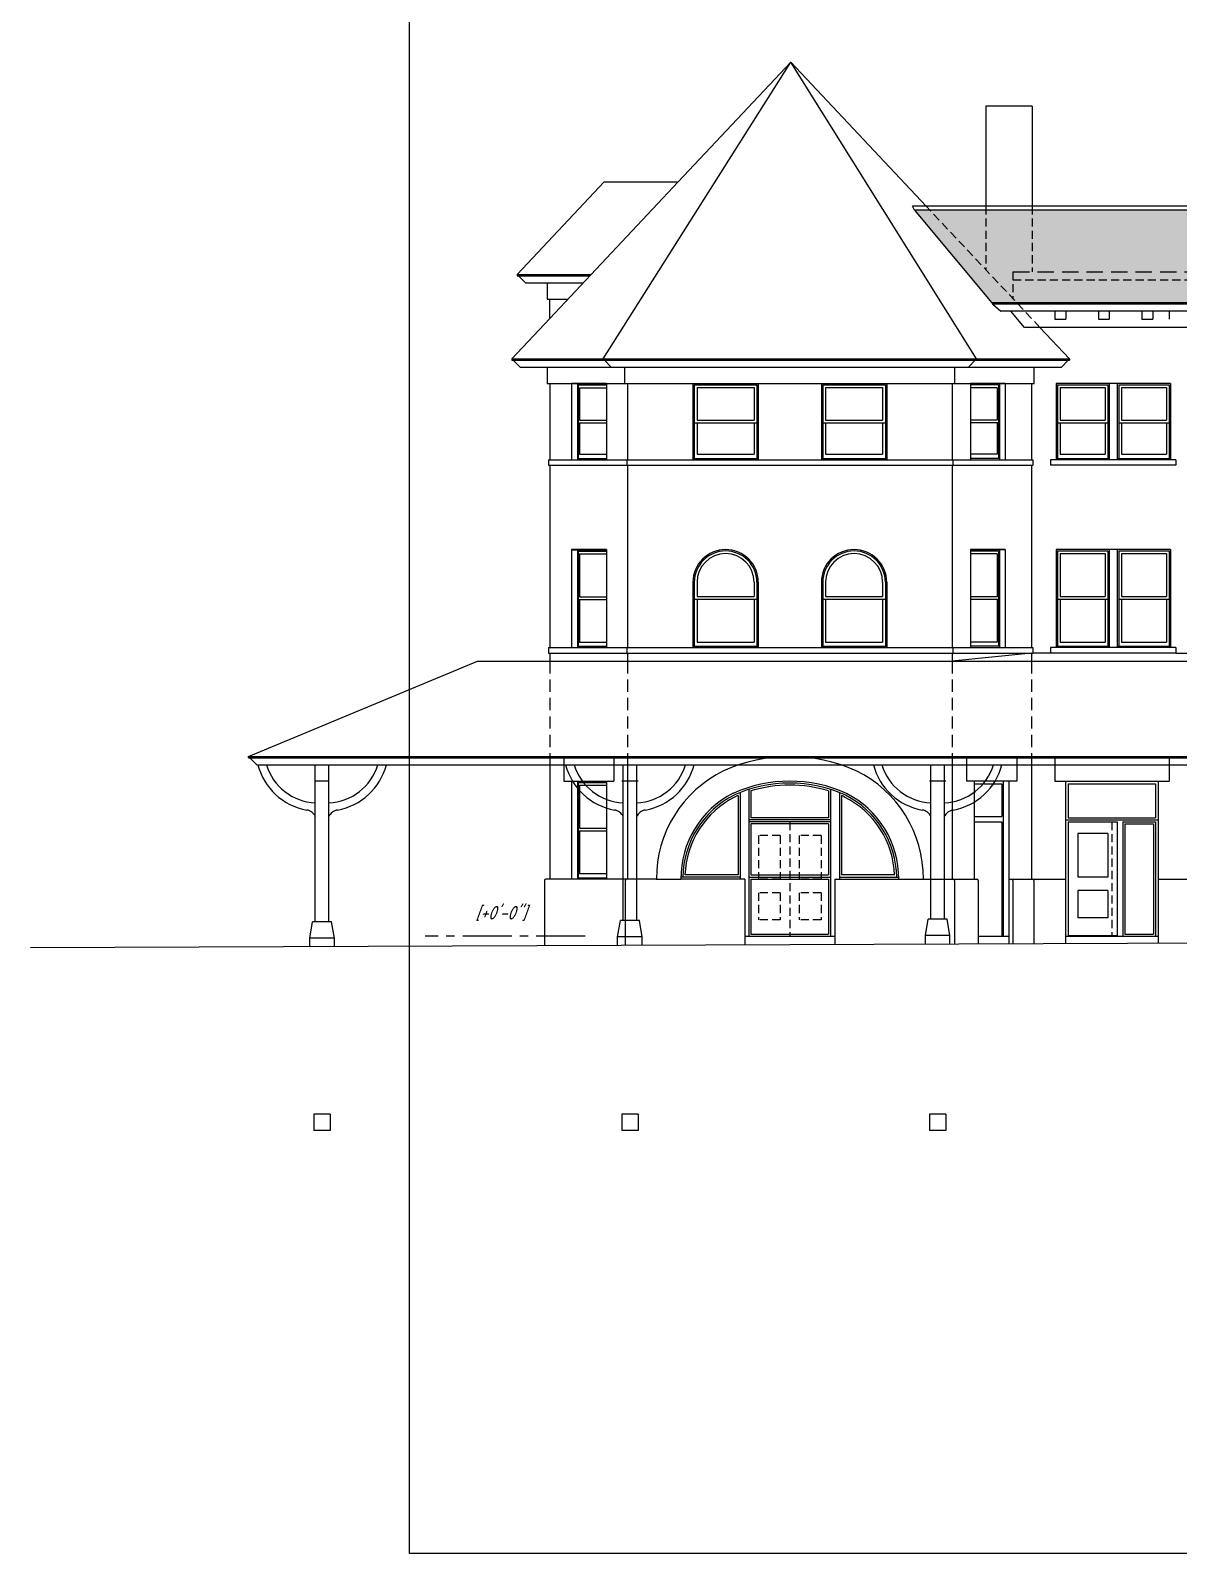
# Model space of a CAD drawing. Extents: x -19386 to -11860, y 6921 to 9650.
# Drawn here: x -15402 to -14559, y 7077 to 8195 of the extents above; entities that cross this region are included whole.
import ezdxf

# ---------------------------------------------------------------- set-up
doc = ezdxf.new("R2010")
doc.units = 0
doc.header["$LTSCALE"] = 96
doc.header["$MEASUREMENT"] = 0
doc.linetypes.add('CENTER2', pattern=[1.125, 0.75, -0.125, 0.125, -0.125])
doc.linetypes.add('HIDDEN2', pattern=[0.1875, 0.125, -0.0625])
doc.layers.add('A-ANNO-NPLT', color=6, linetype='CONTINUOUS', plot=False)
doc.layers.add('A-DEMO', color=252, linetype='HIDDEN2', plot=False)
for name, color, linetype in [('A-ANNO-TTLB', 1, 'CONTINUOUS'), ('A-BLDG-ELEV', 1, 'CONTINUOUS'), ('A-CNPY-CLMN', 254, 'CONTINUOUS'), ('A-EXST-CNST-HIDN', 252, 'HIDDEN2'), ('A-FLOR-ELEV', 3, 'CENTER2'), ('A-FLOR-IDEN', 1, 'CONTINUOUS'), ('A-ROOF-PATT', 253, 'CONTINUOUS'), ('SITE-GRAD', 4, 'CONTINUOUS')]:
    doc.layers.add(name, color=color, linetype=linetype)
doc.styles.add('NOTES', font='architxt.shx', dxfattribs={"height": 9})

# ---------------------------------------------------------------- blocks, each defined once
blk = doc.blocks.new('CANOPY COLUMNS')
at = {"layer": 'A-CNPY-CLMN'}
for p, q in [((6228.2, -7032.7), (6228.2, -6917.3)), ((6238.2, -7032.7), (6238.2, -6917.3)), ((6454.2, -7031.7), (6454.2, -6917.3)), ((6464.2, -7031.7), (6464.2, -6917.3)), ((6680.2, -7030.8), (6680.2, -6917.3)), ((6690.2, -7030.8), (6690.2, -6917.3)), ((6238.2, -6929.3), (6228.2, -6929.3)), ((6464.2, -6929.3), (6454.2, -6929.3)), ((6690.2, -6929.3), (6680.2, -6929.3)), ((6224.2, -7044.7), (6226.2, -7032.7)), ((6240.2, -7032.7), (6226.2, -7032.7)), ((6242.2, -7044.7), (6240.2, -7032.7)), ((6450.2, -7043.7), (6452.2, -7031.7)), ((6466.2, -7031.7), (6452.2, -7031.7)), ((6468.2, -7043.7), (6466.2, -7031.7)), ((6676.2, -7042.8), (6678.2, -7030.8)), ((6692.2, -7030.8), (6678.2, -7030.8)), ((6694.2, -7042.8), (6692.2, -7030.8)), ((6224.2, -7050.7), (6224.2, -7044.7)), ((6242.2, -7044.7), (6224.2, -7044.7)), ((6242.2, -7050.6), (6242.2, -7044.7)), ((6450.2, -7049.8), (6450.2, -7043.7)), ((6468.2, -7043.7), (6450.2, -7043.7)), ((6468.2, -7049.7), (6468.2, -7043.7)), ((6676.2, -7048.9), (6676.2, -7042.8)), ((6694.2, -7042.8), (6676.2, -7042.8)), ((6694.2, -7048.8), (6694.2, -7042.8))]:
    blk.add_line(p, q, dxfattribs=at)
for centre, radius, start, end in [((6229.9, -6906), 45.3, 194.4438, 259.8395), ((6229.9, -6906), 39.3, 196.7062, 267.5438), ((6236.5, -6906), 39.3, 272.4562, 343.2938), ((6236.5, -6906), 45.3, 280.1605, 345.5562), ((6455.9, -6906), 45.3, 194.4438, 259.8395), ((6455.9, -6906), 39.3, 196.7062, 267.5438), ((6462.5, -6906), 39.3, 272.4562, 343.2938), ((6462.5, -6906), 45.3, 280.1605, 345.5562), ((6681.9, -6906), 45.3, 194.4438, 259.8395), ((6681.9, -6906), 39.3, 196.7062, 267.5438), ((6688.5, -6906), 39.3, 272.4562, 343.2938), ((6688.5, -6906), 45.3, 280.1605, 345.5562), ((6220.8, -6958.7), 8.17, 24.7493, 82.2105), ((6245.6, -6958.7), 8.17, 97.7895, 155.2507), ((6446.8, -6958.7), 8.17, 24.7493, 82.2105), ((6471.6, -6958.7), 8.17, 97.7895, 155.2507), ((6672.8, -6958.7), 8.17, 24.7493, 82.2105), ((6697.6, -6958.7), 8.17, 97.7895, 155.2507)]:
    blk.add_arc(centre, radius, start, end, dxfattribs=at)

msp = doc.modelspace()

# ---------------------------------------------------------------- hatches: boundary and pattern name
at = {"layer": 'A-ROOF-PATT'}
h = msp.add_hatch(dxfattribs=at)
h.set_pattern_fill('AR-RROOF', color=256, scale=8, style=0)
h.set_pattern_definition([(0, (-21421.093, 14573.471), (17.6, 8), [120, -16, 40, -8]), (0, (-21410.453, 14577.471), (-8, 10.64), [24, -2.64, 48, -6]), (0, (-21417.093, 14580.271), (41.6, 5.36), [64, -11.2, 32, -8])])
h.paths.add_polyline_path([(-12458.9, 8063.4), (-14752.9, 8063.4), (-14696.1, 7995.4), (-12515.7, 7995.4)])

# ---------------------------------------------------------------- linework, layer by layer
at = {"layer": 'A-ANNO-NPLT'}
for p, q in [((-14565.9, 7989.4), (-14565.9, 7983.4)), ((-14821.3, 7936.2), (-14821.3, 7880.2)), ((-14773.3, 7936.2), (-14773.3, 7880.2)), ((-14955.9, 7644.2), (-14967.9, 7644.2)), ((-14729.9, 7644.2), (-14741.9, 7644.2)), ((-15181.9, 7399.5), (-15193.9, 7399.5)), ((-15193.9, 7399.5), (-15193.9, 7387.5)), ((-15181.9, 7399.5), (-15181.9, 7387.5)), ((-14955.9, 7399.5), (-14967.9, 7399.5)), ((-14967.9, 7399.5), (-14967.9, 7387.5)), ((-14955.9, 7399.5), (-14955.9, 7387.5)), ((-14729.9, 7399.5), (-14741.9, 7399.5)), ((-14741.9, 7399.5), (-14741.9, 7387.5)), ((-14729.9, 7399.5), (-14729.9, 7387.5)), ((-15181.9, 7387.5), (-15193.9, 7387.5)), ((-14955.9, 7387.5), (-14967.9, 7387.5)), ((-14729.9, 7387.5), (-14741.9, 7387.5))]:
    msp.add_line(p, q, dxfattribs=at)
at = {"layer": 'A-ANNO-TTLB', "color": 5}
for p in [(-15124, 9248.9), (-11860, 7076.9)]:
    msp.add_line(p, (-15124, 7076.9), dxfattribs=at)
at = {"layer": 'A-BLDG-ELEV'}
for p, q in [((-14981.6, 7954.2), (-14843.8, 8172.2)), ((-14843.8, 8172.2), (-14926.5, 8084.2)), ((-14707.3, 7954.2), (-14843.8, 8172.2)), ((-14744.4, 8066.4), (-14843.8, 8172.2)), ((-14666.6, 8139.9), (-14700.6, 8139.9)), ((-14700.6, 8139.9), (-14700.6, 8066.4)), ((-14666.6, 8139.9), (-14666.6, 8066.4)), ((-14980.7, 8084.2), (-15044.6, 8016.2)), ((-14980.7, 8084.2), (-14926.5, 8084.2)), ((-14700.6, 8066.4), (-14754.3, 8066.4)), ((-14752.9, 8063.4), (-14754.3, 8066.4)), ((-13520.5, 8066.4), (-14666.6, 8066.4)), ((-14752.9, 8063.4), (-14696.1, 7995.4)), ((-15044.6, 8016.2), (-14990.4, 8016.2)), ((-15044.6, 8016.2), (-15044.6, 8015.2)), ((-15044.6, 8015.2), (-14991.3, 8015.2)), ((-15043.6, 8015.2), (-15038.6, 8010.2)), ((-15038.6, 8010.2), (-14996, 8010.2)), ((-15036.5, 8015.2), (-14991.3, 8015.2)), ((-15022.6, 8010.2), (-15022.6, 7998.2)), ((-15022.6, 7998.2), (-15007.3, 7998.2)), ((-15020.6, 7984), (-15020.6, 7998.2)), ((-12515.7, 7995.4), (-14696.1, 7995.4)), ((-14696.1, 7995.4), (-14695.6, 7994.4)), ((-14695.6, 7994.4), (-14695.3, 7994.4)), ((-14695.3, 7994.4), (-14689.5, 7989.4)), ((-12522.4, 7989.4), (-14689.5, 7989.4)), ((-14672.2, 7977.4), (-14682.3, 7989.4)), ((-14649.9, 7989.4), (-14649.9, 7983.4)), ((-14641.9, 7989.4), (-14641.9, 7983.4)), ((-14617.9, 7989.4), (-14617.9, 7983.4)), ((-14609.9, 7989.4), (-14609.9, 7983.4)), ((-14585.9, 7989.4), (-14585.9, 7983.4)), ((-14577.9, 7989.4), (-14577.9, 7983.4)), ((-15020.6, 7984), (-15048.6, 7954.2)), ((-12539.6, 7977.4), (-14672.2, 7977.4)), ((-14639, 7954.2), (-14660.8, 7977.4)), ((-14649.9, 7983.4), (-14641.9, 7983.4)), ((-14617.9, 7983.4), (-14609.9, 7983.4)), ((-14585.9, 7983.4), (-14577.9, 7983.4)), ((-15048.6, 7954.2), (-14639, 7954.2)), ((-15048.6, 7954.2), (-15048.6, 7953.2)), ((-14981.6, 7954.2), (-14981.6, 7953.2)), ((-14707.3, 7954.2), (-14707.3, 7953.2)), ((-14639, 7954.2), (-14639, 7953.2)), ((-15048.6, 7953.2), (-15047.6, 7953.2)), ((-15047.6, 7953.2), (-15042.6, 7948.2)), ((-15042.6, 7948.2), (-14645, 7948.2)), ((-15022.6, 7948.2), (-15022.6, 7936.2)), ((-14981.6, 7953.2), (-14980.6, 7953.2)), ((-14980.6, 7953.2), (-14975.6, 7948.2)), ((-14965.6, 7936.2), (-14965.6, 7948.2)), ((-14723.3, 7936.2), (-14723.3, 7948.2)), ((-14708.3, 7953.2), (-14713.3, 7948.2)), ((-14708.3, 7953.2), (-14707.3, 7953.2)), ((-14665, 7936.2), (-14665, 7948.2)), ((-14640, 7953.2), (-14645, 7948.2)), ((-14640, 7953.2), (-14639, 7953.2)), ((-15022.6, 7936.2), (-14665, 7936.2)), ((-15020.6, 7936.2), (-15020.6, 7880.2)), ((-15004.7, 7936.2), (-15004.7, 7880.2)), ((-14979.2, 7936.2), (-15004.7, 7936.2)), ((-15004.7, 7936.2), (-15004.7, 7880.2)), ((-15004.7, 7936.1), (-14979.2, 7936.1)), ((-15004.7, 7936.1), (-15004.7, 7880.2)), ((-15000.5, 7936.1), (-15000.5, 7880.2)), ((-14999.9, 7935.1), (-14999.9, 7881.2)), ((-14999.9, 7935.1), (-14979.2, 7935.1)), ((-14998.9, 7933.1), (-14979.2, 7933.1)), ((-14998.9, 7933.1), (-14998.9, 7909.2)), ((-14979.2, 7936.2), (-14979.2, 7880.2)), ((-14979.2, 7936.2), (-14979.2, 7880.2)), ((-14979.2, 7936.1), (-14979.2, 7880.2)), ((-14963.6, 7936.2), (-14963.6, 7880.2)), ((-14915.6, 7936.2), (-14915.6, 7880.2)), ((-14915.6, 7936.2), (-14915.6, 7880.2)), ((-14914.6, 7935.2), (-14868.6, 7935.2)), ((-14914.6, 7935.2), (-14914.6, 7881.2)), ((-14912.6, 7933.2), (-14870.6, 7933.2)), ((-14912.6, 7933.2), (-14912.6, 7909.2)), ((-14870.6, 7933.2), (-14870.6, 7909.2)), ((-14868.6, 7935.2), (-14868.6, 7881.2)), ((-14867.6, 7936.2), (-14867.6, 7880.2)), ((-14867.6, 7936.2), (-14867.6, 7880.2)), ((-14821.3, 7936.2), (-14821.3, 7880.2)), ((-14821.3, 7936.2), (-14821.3, 7880.2)), ((-14820.3, 7935.2), (-14774.3, 7935.2)), ((-14820.3, 7935.2), (-14820.3, 7881.2)), ((-14818.3, 7933.2), (-14776.3, 7933.2)), ((-14818.3, 7933.2), (-14818.3, 7909.2)), ((-14776.3, 7933.2), (-14776.3, 7909.2)), ((-14774.3, 7935.2), (-14774.3, 7881.2)), ((-14773.3, 7936.2), (-14773.3, 7880.2)), ((-14773.3, 7936.2), (-14773.3, 7880.2)), ((-14725.3, 7936.2), (-14725.3, 7880.2)), ((-14711.9, 7936.2), (-14711.9, 7880.2)), ((-14711.9, 7936.2), (-14711.9, 7880.2)), ((-14711.9, 7936.2), (-14686.4, 7936.2)), ((-14711.9, 7936.2), (-14711.9, 7880.2)), ((-14686.4, 7936.1), (-14711.9, 7936.1)), ((-14711.9, 7936.1), (-14711.9, 7880.2)), ((-14691.2, 7935.1), (-14711.9, 7935.1)), ((-14692.2, 7933.1), (-14711.9, 7933.1)), ((-14692.2, 7933.1), (-14692.2, 7909.2)), ((-14691.2, 7935.1), (-14691.2, 7881.2)), ((-14690.6, 7936.1), (-14690.6, 7880.2)), ((-14686.4, 7936.2), (-14686.4, 7880.2)), ((-14686.4, 7936.2), (-14686.4, 7880.2)), ((-14686.4, 7936.2), (-14686.4, 7880.2)), ((-14686.4, 7936.1), (-14686.4, 7880.2)), ((-14667, 7936.2), (-14667, 7880.2)), ((-14565, 7936.2), (-14649, 7936.2)), ((-14649, 7936.2), (-14649, 7880.2)), ((-14649, 7936.2), (-14649, 7880.2)), ((-14649, 7936.2), (-14649, 7880.2)), ((-14648, 7935.2), (-14611, 7935.2)), ((-14648, 7935.2), (-14648, 7881.2)), ((-14646, 7933.2), (-14613, 7933.2)), ((-14646, 7933.2), (-14646, 7909.2)), ((-14613, 7933.2), (-14613, 7909.2)), ((-14611, 7935.2), (-14611, 7881.2)), ((-14610, 7936.2), (-14610, 7880.2)), ((-14610, 7936.2), (-14610, 7880.2)), ((-14604, 7936.2), (-14604, 7880.2)), ((-14604, 7936.2), (-14604, 7880.2)), ((-14604, 7936.2), (-14604, 7880.2)), ((-14603, 7935.2), (-14566, 7935.2)), ((-14603, 7935.2), (-14603, 7881.2)), ((-14601, 7933.2), (-14568, 7933.2)), ((-14601, 7933.2), (-14601, 7909.2)), ((-14568, 7933.2), (-14568, 7909.2)), ((-14566, 7935.2), (-14566, 7881.2)), ((-14565, 7936.2), (-14565, 7880.2)), ((-14565, 7936.2), (-14565, 7880.2)), ((-14998.9, 7909.2), (-14979.2, 7909.2)), ((-14915.6, 7911.7), (-14915.6, 7880.2)), ((-14912.6, 7909.2), (-14870.6, 7909.2)), ((-14821.3, 7911.7), (-14821.3, 7880.2)), ((-14818.3, 7909.2), (-14776.3, 7909.2)), ((-14692.2, 7909.2), (-14711.9, 7909.2)), ((-14649, 7911.7), (-14649, 7880.2)), ((-14646, 7909.2), (-14613, 7909.2)), ((-14604, 7911.7), (-14604, 7880.2)), ((-14601, 7909.2), (-14568, 7909.2)), ((-14999.9, 7907.2), (-14979.2, 7907.2)), ((-14998.9, 7907.2), (-14998.9, 7884.2)), ((-14914.6, 7907.2), (-14868.6, 7907.2)), ((-14912.6, 7907.2), (-14912.6, 7884.2)), ((-14870.6, 7907.2), (-14870.6, 7884.2)), ((-14820.3, 7907.2), (-14774.3, 7907.2)), ((-14818.3, 7907.2), (-14818.3, 7884.2)), ((-14776.3, 7907.2), (-14776.3, 7884.2)), ((-14691.2, 7907.2), (-14711.9, 7907.2)), ((-14692.2, 7907.2), (-14692.2, 7884.2)), ((-14648, 7907.2), (-14611, 7907.2)), ((-14646, 7907.2), (-14646, 7884.2)), ((-14613, 7907.2), (-14613, 7884.2)), ((-14603, 7907.2), (-14566, 7907.2)), ((-14601, 7907.2), (-14601, 7884.2)), ((-14568, 7907.2), (-14568, 7884.2)), ((-15021.6, 7880.2), (-14666, 7880.2)), ((-15021.6, 7880.2), (-15021.6, 7876.2)), ((-15021.6, 7876.2), (-14666, 7876.2)), ((-15020.6, 7876.2), (-15020.6, 7742.2)), ((-15000.5, 7881.2), (-14979.2, 7881.2)), ((-14998.9, 7884.2), (-14979.2, 7884.2)), ((-14964.1, 7880.2), (-14964.1, 7876.2)), ((-14963.6, 7876.2), (-14963.6, 7742.2)), ((-14915.6, 7881.2), (-14867.6, 7881.2)), ((-14912.6, 7884.2), (-14870.6, 7884.2)), ((-14821.3, 7881.2), (-14773.3, 7881.2)), ((-14818.3, 7884.2), (-14776.3, 7884.2)), ((-14725.3, 7876.2), (-14725.3, 7742.2)), ((-14724.8, 7880.2), (-14724.8, 7876.2)), ((-14692.2, 7884.2), (-14711.9, 7884.2)), ((-14690.6, 7881.2), (-14711.9, 7881.2)), ((-14667, 7876.2), (-14667, 7742.2)), ((-14666, 7880.2), (-14666, 7876.2)), ((-14561, 7880.2), (-14653, 7880.2)), ((-14653, 7880.2), (-14653, 7876.2)), ((-14561, 7876.2), (-14653, 7876.2)), ((-14649, 7881.2), (-14610, 7881.2)), ((-14646, 7884.2), (-14613, 7884.2)), ((-14604, 7881.2), (-14565, 7881.2)), ((-14601, 7884.2), (-14568, 7884.2)), ((-14561, 7880.2), (-14561, 7876.2)), ((-14979.2, 7814.2), (-15004.7, 7814.2)), ((-15004.7, 7814.2), (-15004.7, 7742.2)), ((-15004.7, 7814.1), (-14979.2, 7814.1)), ((-15004.7, 7814.1), (-15004.7, 7742.2)), ((-15000.5, 7814.1), (-15000.5, 7742.2)), ((-14999.9, 7813.1), (-14999.9, 7743.2)), ((-14999.9, 7813.1), (-14979.2, 7813.1)), ((-14998.9, 7811.1), (-14979.2, 7811.1)), ((-14998.9, 7811.1), (-14998.9, 7779.6)), ((-14979.2, 7814.2), (-14979.2, 7742.2)), ((-14979.2, 7814.1), (-14979.2, 7742.2)), ((-14686.4, 7814.2), (-14711.9, 7814.2)), ((-14711.9, 7814.2), (-14711.9, 7742.2)), ((-14711.9, 7814.2), (-14686.4, 7814.2)), ((-14711.9, 7814.2), (-14711.9, 7742.2)), ((-14686.4, 7814.1), (-14711.9, 7814.1)), ((-14711.9, 7814.1), (-14711.9, 7742.2)), ((-14691.2, 7813.1), (-14711.9, 7813.1)), ((-14692.2, 7811.1), (-14711.9, 7811.1)), ((-14692.2, 7811.1), (-14692.2, 7779.6)), ((-14691.2, 7813.1), (-14691.2, 7743.2)), ((-14690.6, 7814.1), (-14690.6, 7742.2)), ((-14686.4, 7814.2), (-14686.4, 7742.2)), ((-14686.4, 7814.2), (-14686.4, 7742.2)), ((-14686.4, 7814.1), (-14686.4, 7742.2)), ((-14565, 7814.2), (-14649, 7814.2)), ((-14649, 7814.2), (-14649, 7742.2)), ((-14565, 7814.2), (-14649, 7814.2)), ((-14649, 7814.2), (-14649, 7742.2)), ((-14649, 7814.2), (-14649, 7742.2)), ((-14648, 7813.2), (-14611, 7813.2)), ((-14648, 7813.2), (-14648, 7743.2)), ((-14646, 7811.2), (-14613, 7811.2)), ((-14646, 7811.2), (-14646, 7779.7)), ((-14613, 7811.2), (-14613, 7779.7)), ((-14611, 7813.2), (-14611, 7743.2)), ((-14610, 7814.2), (-14610, 7742.2)), ((-14610, 7814.2), (-14610, 7742.2)), ((-14604, 7814.2), (-14604, 7742.2)), ((-14603, 7813.2), (-14566, 7813.2)), ((-14603, 7813.2), (-14603, 7743.2)), ((-14601, 7811.2), (-14568, 7811.2)), ((-14601, 7811.2), (-14601, 7779.7)), ((-14568, 7811.2), (-14568, 7779.7)), ((-14566, 7813.2), (-14566, 7743.2)), ((-14565, 7814.2), (-14565, 7742.2)), ((-14565, 7814.2), (-14565, 7742.2)), ((-14565, 7814.2), (-14565, 7742.2)), ((-14915.6, 7790.2), (-14915.6, 7742.2)), ((-14915.6, 7790.2), (-14915.6, 7742.2)), ((-14914.6, 7790.2), (-14914.6, 7743.2)), ((-14912.6, 7790.2), (-14912.6, 7779.7)), ((-14870.6, 7790.2), (-14870.6, 7779.7)), ((-14868.6, 7790.2), (-14868.6, 7743.2)), ((-14867.6, 7790.2), (-14867.6, 7742.2)), ((-14867.6, 7790.2), (-14867.6, 7742.2)), ((-14821.3, 7790.2), (-14821.3, 7742.2)), ((-14821.3, 7790.2), (-14821.3, 7742.2)), ((-14820.3, 7790.2), (-14820.3, 7743.2)), ((-14818.3, 7790.2), (-14818.3, 7779.7)), ((-14776.3, 7790.2), (-14776.3, 7779.7)), ((-14774.3, 7790.2), (-14774.3, 7743.2)), ((-14773.3, 7790.2), (-14773.3, 7742.2)), ((-14773.3, 7790.2), (-14773.3, 7742.2)), ((-14999.9, 7777.6), (-14979.2, 7777.6)), ((-14998.9, 7779.6), (-14979.2, 7779.6)), ((-14998.9, 7777.6), (-14998.9, 7746.2)), ((-14915.6, 7782.2), (-14915.6, 7742.2)), ((-14914.6, 7777.7), (-14868.6, 7777.7)), ((-14912.6, 7779.7), (-14870.6, 7779.7)), ((-14912.6, 7777.7), (-14912.6, 7746.2)), ((-14870.6, 7777.7), (-14870.6, 7746.2)), ((-14821.3, 7782.2), (-14821.3, 7742.2)), ((-14820.3, 7777.7), (-14774.3, 7777.7)), ((-14818.3, 7779.7), (-14776.3, 7779.7)), ((-14818.3, 7777.7), (-14818.3, 7746.2)), ((-14776.3, 7777.7), (-14776.3, 7746.2)), ((-14692.2, 7779.6), (-14711.9, 7779.6)), ((-14691.2, 7777.6), (-14711.9, 7777.6)), ((-14692.2, 7777.6), (-14692.2, 7746.2)), ((-14648, 7777.7), (-14611, 7777.7)), ((-14646, 7779.7), (-14613, 7779.7)), ((-14646, 7777.7), (-14646, 7746.2)), ((-14613, 7777.7), (-14613, 7746.2)), ((-14603, 7777.7), (-14566, 7777.7)), ((-14601, 7779.7), (-14568, 7779.7)), ((-14601, 7777.7), (-14601, 7746.2)), ((-14568, 7777.7), (-14568, 7746.2)), ((-15021.6, 7742.2), (-14666, 7742.2)), ((-15021.6, 7742.2), (-15021.6, 7738.2)), ((-15000.5, 7743.2), (-14979.2, 7743.2)), ((-14998.9, 7746.2), (-14979.2, 7746.2)), ((-14964.1, 7742.2), (-14964.1, 7738.2)), ((-14915.6, 7743.2), (-14867.6, 7743.2)), ((-14912.6, 7746.2), (-14870.6, 7746.2)), ((-14821.3, 7743.2), (-14773.3, 7743.2)), ((-14818.3, 7746.2), (-14776.3, 7746.2)), ((-14724.8, 7742.2), (-14724.8, 7738.2)), ((-14692.2, 7746.2), (-14711.9, 7746.2)), ((-14690.6, 7743.2), (-14711.9, 7743.2)), ((-14666, 7742.2), (-14666, 7738.2)), ((-14561, 7742.2), (-14653, 7742.2)), ((-14653, 7742.2), (-14653, 7738.2)), ((-14649, 7743.2), (-14610, 7743.2)), ((-14565, 7742.2), (-14649, 7742.2)), ((-14646, 7746.2), (-14613, 7746.2)), ((-14604, 7743.2), (-14565, 7743.2)), ((-14601, 7746.2), (-14568, 7746.2)), ((-14561, 7742.2), (-14561, 7738.2)), ((-15241.9, 7662.2), (-15073.9, 7732.2)), ((-15073.9, 7732.2), (-15020.6, 7732.2)), ((-15021.6, 7738.2), (-14666, 7738.2)), ((-15020.6, 7738.2), (-15020.6, 7732.2)), ((-14963.6, 7738.2), (-14963.6, 7732.2)), ((-14725.3, 7738.2), (-14725.3, 7732.2)), ((-14667, 7738.2), (-14667, 7732.2)), ((-14653, 7738.2), (-14666, 7738.2)), ((-14561, 7738.2), (-14653, 7738.2)), ((-14561, 7738.2), (-14473, 7738.2)), ((-15241.9, 7662.2), (-11969.9, 7662.2)), ((-15241.9, 7661.2), (-15241.9, 7662.2)), ((-15240.9, 7661.2), (-15235.9, 7656.2)), ((-15020.6, 7656.2), (-15020.6, 7572.2)), ((-14963.6, 7656.2), (-14963.6, 7572.2)), ((-14725.3, 7656.2), (-14725.3, 7572.2)), ((-14667, 7656.2), (-14667, 7572.2)), ((-15004.7, 7644.1), (-14979.2, 7644.1)), ((-15004.7, 7644.1), (-15004.7, 7572.2)), ((-15000.5, 7644.1), (-15000.5, 7572.2)), ((-14999.9, 7643.1), (-14999.9, 7573.2)), ((-14999.9, 7643.1), (-14979.2, 7643.1)), ((-14998.9, 7641.1), (-14979.2, 7641.1)), ((-14998.9, 7641.1), (-14998.9, 7609.6)), ((-14979.2, 7644.1), (-14979.2, 7572.2)), ((-14683.6, 7644.1), (-14709, 7644.1)), ((-14709, 7644.1), (-14709, 7572.2)), ((-14709, 7642.1), (-14688.8, 7642.1)), ((-14688.8, 7642.1), (-14688.8, 7618.2)), ((-14687.8, 7644.1), (-14687.8, 7530.2)), ((-14683.6, 7644.1), (-14683.6, 7524.8)), ((-14642, 7644.1), (-14574, 7644.1)), ((-14642, 7644.1), (-14642, 7525)), ((-14640, 7642.1), (-14640, 7617.2)), ((-14640, 7642.1), (-14576, 7642.1)), ((-14576, 7642.1), (-14576, 7617.2)), ((-14574, 7644.1), (-14574, 7525.2)), ((-14882.5, 7633.5), (-14882.5, 7575.2)), ((-14881, 7635.7), (-14881, 7572.2)), ((-14874.5, 7638), (-14874.5, 7530.2)), ((-14873, 7636.9), (-14873, 7617.2)), ((-14816, 7636.9), (-14816, 7617.2)), ((-14814.5, 7638), (-14814.5, 7530.2)), ((-14808, 7635.7), (-14808, 7572.2)), ((-14806.5, 7633.5), (-14806.5, 7575.2)), ((-14709, 7618.2), (-14688.8, 7618.2)), ((-14999.9, 7607.6), (-14979.2, 7607.6)), ((-14998.9, 7609.6), (-14979.2, 7609.6)), ((-14998.9, 7607.6), (-14998.9, 7576.2)), ((-14814.5, 7615.7), (-14874.5, 7615.7)), ((-14814.5, 7614.2), (-14874.5, 7614.2)), ((-14814.5, 7614.2), (-14874.5, 7614.2)), ((-14816, 7617.2), (-14873, 7617.2)), ((-14816, 7612.7), (-14873, 7612.7)), ((-14873, 7612.7), (-14873, 7575.2)), ((-14816, 7612.7), (-14816, 7575.2)), ((-14709, 7614.2), (-14688.8, 7614.2)), ((-14688.8, 7614.2), (-14688.8, 7530.2)), ((-14642, 7615.7), (-14574, 7615.7)), ((-14640, 7617.2), (-14576, 7617.2)), ((-14640, 7614.2), (-14640, 7530.2)), ((-14640, 7614.2), (-14604, 7614.2)), ((-14604, 7614.2), (-14604, 7530.2)), ((-14600, 7614.2), (-14600, 7530.2)), ((-14600, 7614.2), (-14576, 7614.2)), ((-14598.5, 7612.7), (-14598.5, 7531.7)), ((-14598.5, 7612.7), (-14577.5, 7612.7)), ((-14577.5, 7612.7), (-14577.5, 7531.7)), ((-14576, 7614.2), (-14576, 7530.2)), ((-14611, 7605.7), (-14633, 7605.7)), ((-14633, 7605.7), (-14633, 7573.7)), ((-14611, 7605.7), (-14611, 7573.7)), ((-15000.5, 7573.2), (-14979.2, 7573.2)), ((-14998.9, 7576.2), (-14979.2, 7576.2)), ((-14881, 7573.7), (-14924.5, 7573.7)), ((-14882.5, 7575.2), (-14921.4, 7575.2)), ((-14874.5, 7573.7), (-14814.5, 7573.7)), ((-14873, 7575.2), (-14816, 7575.2)), ((-14808, 7573.7), (-14764.5, 7573.7)), ((-14767.5, 7575.2), (-14806.5, 7575.2)), ((-14611, 7573.7), (-14633, 7573.7)), ((-15024.6, 7571.2), (-15024.6, 7523.4)), ((-14964.3, 7572.2), (-15023.6, 7572.2)), ((-14965.3, 7571.2), (-14965.3, 7523.7)), ((-14942.5, 7572.2), (-14964.3, 7572.2)), ((-14877.5, 7572.2), (-14924.5, 7572.2)), ((-14877.5, 7572.2), (-14877.5, 7524)), ((-14873, 7572.2), (-14816, 7572.2)), ((-14873, 7572.2), (-14873, 7531.7)), ((-14816, 7572.2), (-14816, 7531.7)), ((-14811.5, 7572.2), (-14764.5, 7572.2)), ((-14811.5, 7572.2), (-14811.5, 7524.3)), ((-14746.5, 7572.2), (-14724.6, 7572.2)), ((-14724.6, 7572.2), (-14707.2, 7572.2)), ((-14723.6, 7571.2), (-14723.6, 7524.2)), ((-14706.2, 7571.2), (-14706.2, 7524.7)), ((-14683.6, 7572.2), (-14666.3, 7572.2)), ((-14680.7, 7571.2), (-14680.7, 7524.8)), ((-14666.3, 7572.2), (-14642, 7572.2)), ((-14665.3, 7571.2), (-14665.3, 7524.9)), ((-14611, 7563.7), (-14633, 7563.7)), ((-14633, 7563.7), (-14633, 7543.7)), ((-14611, 7563.7), (-14611, 7543.7)), ((-14574, 7572.2), (-14509.3, 7572.2)), ((-14611, 7543.7), (-14633, 7543.7)), ((-14877.5, 7530.2), (-14811.5, 7530.2)), ((-14873, 7531.7), (-14816, 7531.7)), ((-14706.2, 7530.2), (-14683.6, 7530.2)), ((-14642, 7530.2), (-14574, 7530.2)), ((-14640, 7530.7), (-14604, 7530.7)), ((-14598.5, 7531.7), (-14577.5, 7531.7))]:
    msp.add_line(p, q, dxfattribs=at)
at = {"layer": 'A-BLDG-ELEV', "color": 2}
for p, q in [((-14926.5, 8084.2), (-15020.6, 7984)), ((-14666.6, 8066.4), (-14700.6, 8066.4)), ((-15020.6, 7732.2), (-12191.2, 7732.2))]:
    msp.add_line(p, q, dxfattribs=at)
at = {"layer": 'A-BLDG-ELEV', "color": 254}
for p, q in [((-12458.9, 8063.4), (-14752.9, 8063.4)), ((-15010.4, 7662.1), (-14973.6, 7662.1)), ((-15010.4, 7662.1), (-15010.4, 7644.1)), ((-14973.6, 7662.1), (-14973.6, 7644.1)), ((-14677.9, 7662.1), (-14714.7, 7662.1)), ((-14714.7, 7662.1), (-14714.7, 7644.1)), ((-14677.9, 7662.1), (-14677.9, 7644.1)), ((-14650, 7662.1), (-14566, 7662.1)), ((-14650, 7662.1), (-14650, 7644.1)), ((-14566, 7662.1), (-14566, 7644.1)), ((-15010.4, 7644.1), (-15004.7, 7644.1)), ((-14979.2, 7644.1), (-14973.6, 7644.1)), ((-14709, 7644.1), (-14714.7, 7644.1)), ((-14677.9, 7644.1), (-14683.6, 7644.1)), ((-14650, 7644.1), (-14642, 7644.1)), ((-14574, 7644.1), (-14566, 7644.1)), ((-14942.5, 7572.2), (-14924.5, 7572.2)), ((-14764.5, 7572.2), (-14746.5, 7572.2))]:
    msp.add_line(p, q, dxfattribs=at)
at = {"layer": 'A-BLDG-ELEV', "color": 253}
for p, q in [((-12516.6, 7994.4), (-14695.3, 7994.4)), ((-15047.6, 7953.2), (-14981.6, 7953.2)), ((-14980.6, 7953.2), (-14708.3, 7953.2)), ((-14707.3, 7953.2), (-14640, 7953.2)), ((-14667, 7738.2), (-14725.3, 7732.2)), ((-15241.9, 7661.2), (-11969.9, 7661.2))]:
    msp.add_line(p, q, dxfattribs=at)
at = {"layer": 'A-BLDG-ELEV', "color": 3}
msp.add_line((-15235.9, 7656.2), (-12191.2, 7656.2), dxfattribs=at)
at = {"layer": 'A-BLDG-ELEV'}
for centre, radius, start, end in [((-14891.6, 7790.2), 24, 0, 180), ((-14891.6, 7790.2), 23, 0, 180), ((-14891.6, 7790.2), 21, 0, 180), ((-14797.3, 7790.2), 24, 0, 180), ((-14797.3, 7790.2), 23, 0, 180), ((-14797.3, 7790.2), 21, 0, 180), ((-14844.5, 7543.3), 100.8, 65.6454, 114.3546), ((-14844.5, 7543.3), 99.4, 65.5384, 114.4616), ((-14844.5, 7543.3), 97.9, 73.0713, 106.9287), ((-14854.6, 7572.8), 69.9, 116.7329, 180.4846), ((-14854.6, 7572.8), 68.4, 116.7329, 179.2382), ((-14854.6, 7572.8), 66.9, 116.7329, 177.9355), ((-14844.5, 7543.3), 97.9, 112.8451, 114.4616), ((-14844.5, 7543.3), 97.9, 65.5384, 67.1549), ((-14834.2, 7572.8), 66.7, 1.9939, 63.3398), ((-14834.2, 7572.8), 68.2, 0.6901, 63.3398), ((-14834.2, 7572.8), 69.7, 359.4427, 63.3398), ((-15023.6, 7571.2), 1, 90, 180), ((-14964.3, 7571.2), 1, 90, 180), ((-14724.6, 7571.2), 1, 0, 90), ((-14707.2, 7571.2), 1, 0, 90), ((-14681.7, 7571.2), 1, 0, 90), ((-14666.3, 7571.2), 1, 0, 90)]:
    msp.add_arc(centre, radius, start, end, dxfattribs=at)
at = {"layer": 'A-BLDG-ELEV', "color": 254}
for centre, radius, start, end in [((-14854.7, 7572.8), 87.7, 115.9693, 180.443), ((-14844.5, 7543.1), 119, 65.8516, 114.1437), ((-14834.3, 7572.8), 87.9, 359.6147, 63.9645)]:
    msp.add_arc(centre, radius, start, end, dxfattribs=at)
at = {"layer": 'A-DEMO'}
msp.add_line((-14680.6, 8018.2), (-12531.2, 8018.2), dxfattribs=at)
at = {"layer": 'A-DEMO', "ltscale": 0.5}
for p, q in [((-14844.5, 7614.2), (-14844.5, 7530.7)), ((-14608, 7614.2), (-14608, 7530.2)), ((-14851.5, 7604.2), (-14867.5, 7604.2)), ((-14867.5, 7604.2), (-14867.5, 7572.2)), ((-14851.5, 7604.2), (-14851.5, 7572.2)), ((-14821.5, 7604.2), (-14837.5, 7604.2)), ((-14837.5, 7604.2), (-14837.5, 7572.2)), ((-14821.5, 7604.2), (-14821.5, 7572.2)), ((-14851.5, 7572.2), (-14867.5, 7572.2)), ((-14851.5, 7562.2), (-14867.5, 7562.2)), ((-14867.5, 7562.2), (-14867.5, 7542.2)), ((-14851.5, 7562.2), (-14851.5, 7542.2)), ((-14821.5, 7572.2), (-14837.5, 7572.2)), ((-14821.5, 7562.2), (-14837.5, 7562.2)), ((-14837.5, 7562.2), (-14837.5, 7542.2)), ((-14821.5, 7562.2), (-14821.5, 7542.2)), ((-14851.5, 7542.2), (-14867.5, 7542.2)), ((-14821.5, 7542.2), (-14837.5, 7542.2))]:
    msp.add_line(p, q, dxfattribs=at)
at = {"layer": 'A-EXST-CNST-HIDN', "linetype": 'HIDDEN2', "ltscale": 0.5}
for p, q in [((-14660.8, 7977.4), (-14744.4, 8066.4)), ((-14700.6, 8066.4), (-14700.6, 8019.8)), ((-14666.6, 8066.4), (-14666.6, 8018.2)), ((-14680.6, 8018.2), (-14680.6, 7998.5)), ((-14680.6, 8012.2), (-12531.2, 8012.2))]:
    msp.add_line(p, q, dxfattribs=at)
at = {"layer": 'A-EXST-CNST-HIDN', "ltscale": 0.75}
for p, q in [((-15020.6, 7732.2), (-15020.6, 7656.2)), ((-14963.6, 7732.2), (-14963.6, 7656.2)), ((-14725.3, 7732.2), (-14725.3, 7656.2)), ((-14667, 7732.2), (-14667, 7656.2))]:
    msp.add_line(p, q, dxfattribs=at)
at = {"layer": 'A-FLOR-ELEV', "ltscale": 0.5}
msp.add_line((-14994.7, 7530.2), (-15112.2, 7530.2), dxfattribs=at)
at = {"layer": 'SITE-GRAD'}
msp.add_line((-15402.1, 7521.9), (-11860, 7536.1), dxfattribs=at)

# ---------------------------------------------------------------- block references
at = {"layer": 'A-CNPY-CLMN'}
msp.add_blockref('CANOPY COLUMNS', (-21421.1, 14573.5), dxfattribs=at)

# ---------------------------------------------------------------- texts
at = {"layer": 'A-FLOR-IDEN', "color": 2, "insert": (-15038, 7547), "char_height": 10, "width": 158.057, "attachment_point": 6, "style": 'NOTES'}
msp.add_mtext('{\\Q20;[+0\'-0"]}', dxfattribs=at)

doc.saveas('drawing.dxf')
